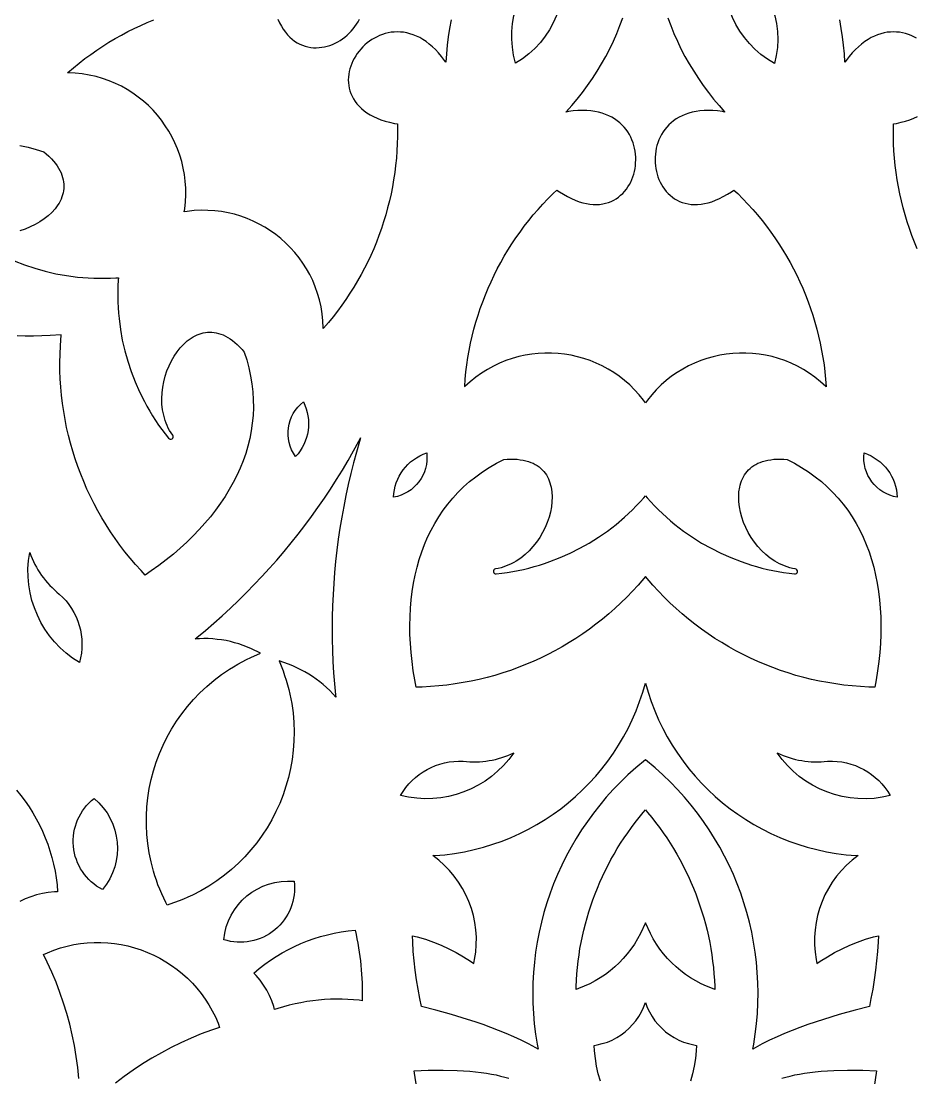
# Model space of a CAD drawing. Extents: x -1917 to -261, y -485 to 605.
# Drawn here: x -1384.8 to -1290.7, y -79.6 to 31.7 of the extents above; entities that cross this region are included whole.
import ezdxf

# ---------------------------------------------------------------- set-up
doc = ezdxf.new("R2010")
doc.units = 0
doc.layers.add('LAYER_1', color=18, linetype='CONTINUOUS')

msp = doc.modelspace()

# ---------------------------------------------------------------- linework, layer by layer
at = {"layer": 'LAYER_1'}
for points in [[(-1328.29, 38.86, -0.355981), (-1332.79, 27.26, -0.33339)], [(-1310.56, 38.6, -0.355981), (-1305.54, 27.22, -0.33339)], [(-1355.11, -8.4, -0.313022), (-1355.93, -14.17, -0.400535)], [(-1342.13, -13.78, -0.400535), (-1345.62, -18.44, -0.313022)], [(-1304.55, -14.45), (-1304.2, -14.48), (-1303.44, -14.87), (-1302.68, -15.31), (-1301.95, -15.78), (-1301.26, -16.28), (-1300.6, -16.8), (-1299.98, -17.35), (-1299.39, -17.93), (-1298.83, -18.54), (-1298.31, -19.17), (-1297.82, -19.82), (-1297.37, -20.49), (-1296.95, -21.19), (-1296.56, -21.91), (-1296.2, -22.65), (-1295.87, -23.41), (-1295.58, -24.19), (-1295.32, -24.99), (-1295.09, -25.81), (-1294.89, -26.64), (-1294.72, -27.49), (-1294.58, -28.36), (-1294.47, -29.24), (-1294.4, -30.13), (-1294.35, -31.04), (-1294.33, -31.96), (-1294.34, -32.89), (-1294.38, -33.83), (-1294.45, -34.78), (-1294.55, -35.74), (-1294.68, -36.7), (-1294.84, -37.68), (-1294.98, -38.43), (-1295.62, -38.42), (-1296.49, -38.37), (-1297.36, -38.3), (-1298.22, -38.21), (-1299.08, -38.1), (-1299.93, -37.96), (-1300.78, -37.8), (-1301.62, -37.62), (-1302.45, -37.41), (-1303.28, -37.19), (-1304.1, -36.94), (-1304.91, -36.67), (-1305.71, -36.38), (-1306.51, -36.06), (-1307.3, -35.73), (-1308.07, -35.37), (-1308.84, -35), (-1309.6, -34.6), (-1310.35, -34.19), (-1311.08, -33.75), (-1311.81, -33.3), (-1312.52, -32.82), (-1313.22, -32.33), (-1313.91, -31.81), (-1314.58, -31.28), (-1315.25, -30.73), (-1315.89, -30.16), (-1316.53, -29.57), (-1317.14, -28.97), (-1317.75, -28.34), (-1318.33, -27.7), (-1319.11, -26.8), (-1319.89, -27.7), (-1320.48, -28.34), (-1321.08, -28.97), (-1321.7, -29.57), (-1322.33, -30.16), (-1322.98, -30.73), (-1323.64, -31.28), (-1324.32, -31.81), (-1325.01, -32.33), (-1325.71, -32.82), (-1326.42, -33.3), (-1327.15, -33.75), (-1327.88, -34.19), (-1328.63, -34.6), (-1329.39, -35), (-1330.15, -35.37), (-1330.93, -35.73), (-1331.72, -36.06), (-1332.51, -36.38), (-1333.32, -36.67), (-1334.13, -36.94), (-1334.95, -37.19), (-1335.78, -37.41), (-1336.61, -37.62), (-1337.45, -37.8), (-1338.3, -37.96), (-1339.15, -38.1), (-1340.01, -38.21), (-1340.87, -38.3), (-1341.73, -38.37), (-1342.6, -38.42), (-1343.25, -38.43), (-1343.39, -37.68), (-1343.55, -36.7), (-1343.67, -35.74), (-1343.77, -34.78), (-1343.84, -33.83), (-1343.89, -32.89), (-1343.9, -31.96), (-1343.88, -31.04), (-1343.83, -30.13), (-1343.75, -29.24), (-1343.65, -28.36), (-1343.51, -27.49), (-1343.34, -26.64), (-1343.14, -25.81), (-1342.91, -24.99), (-1342.65, -24.19), (-1342.35, -23.41), (-1342.03, -22.65), (-1341.67, -21.91), (-1341.28, -21.19), (-1340.86, -20.49), (-1340.4, -19.82), (-1339.92, -19.17), (-1339.39, -18.54), (-1338.84, -17.93), (-1338.25, -17.35), (-1337.63, -16.8), (-1336.97, -16.28), (-1336.27, -15.78), (-1335.55, -15.31), (-1334.78, -14.87), (-1334.02, -14.48), (-1333.68, -14.45), (-1333.31, -14.43), (-1332.95, -14.44), (-1332.62, -14.45), (-1332.3, -14.49), (-1331.99, -14.54), (-1331.71, -14.6), (-1331.43, -14.68), (-1331.18, -14.77), (-1330.94, -14.87), (-1330.72, -14.99), (-1330.51, -15.11), (-1330.31, -15.25), (-1330.13, -15.4), (-1329.97, -15.56), (-1329.81, -15.73), (-1329.67, -15.91), (-1329.54, -16.1), (-1329.43, -16.29), (-1329.33, -16.5), (-1329.23, -16.71), (-1329.16, -16.93), (-1329.09, -17.16), (-1329.03, -17.39), (-1328.96, -17.88), (-1328.93, -18.39), (-1328.95, -18.92), (-1329.01, -19.45), (-1329.11, -20), (-1329.26, -20.55), (-1329.45, -21.09), (-1329.68, -21.63), (-1329.94, -22.16), (-1330.24, -22.67), (-1330.58, -23.16), (-1330.95, -23.63), (-1331.35, -24.07), (-1331.78, -24.47), (-1332.23, -24.84), (-1332.72, -25.17), (-1332.97, -25.32), (-1333.23, -25.45), (-1333.49, -25.57), (-1333.76, -25.68), (-1334.03, -25.78), (-1334.31, -25.86), (-1334.6, -25.93), (-1334.89, -25.98, 0.968464), (-1334.81, -26.52), (-1334.23, -26.45), (-1333.65, -26.37), (-1333.08, -26.27), (-1332.51, -26.16), (-1331.94, -26.04), (-1331.38, -25.9), (-1330.82, -25.75), (-1330.27, -25.59), (-1329.72, -25.41), (-1329.17, -25.22), (-1328.1, -24.8), (-1327.05, -24.34), (-1326.03, -23.82), (-1325.03, -23.26), (-1324.06, -22.65), (-1323.12, -22), (-1322.2, -21.3), (-1321.33, -20.55), (-1320.9, -20.16), (-1320.48, -19.76), (-1320.07, -19.36), (-1319.68, -18.94), (-1319.29, -18.51), (-1319.11, -18.31), (-1318.94, -18.51), (-1318.55, -18.94), (-1318.15, -19.36), (-1317.74, -19.76), (-1317.33, -20.16), (-1316.9, -20.55), (-1316.47, -20.93), (-1316.02, -21.3), (-1315.11, -22), (-1314.17, -22.65), (-1313.2, -23.26), (-1312.2, -23.82), (-1311.17, -24.34), (-1310.12, -24.8), (-1309.05, -25.22), (-1307.96, -25.59), (-1307.41, -25.75), (-1306.85, -25.9), (-1306.28, -26.04), (-1305.72, -26.16), (-1305.15, -26.27), (-1304.57, -26.37), (-1304, -26.45), (-1303.42, -26.52, 0.968464), (-1303.34, -25.98), (-1303.63, -25.93), (-1303.92, -25.86), (-1304.2, -25.78), (-1304.47, -25.68), (-1304.74, -25.57), (-1305, -25.45), (-1305.26, -25.32), (-1305.51, -25.17), (-1305.99, -24.84), (-1306.45, -24.47), (-1306.88, -24.07), (-1307.28, -23.63), (-1307.65, -23.16), (-1307.98, -22.67), (-1308.29, -22.16), (-1308.55, -21.63), (-1308.78, -21.09), (-1308.97, -20.55), (-1309.11, -20), (-1309.22, -19.45), (-1309.28, -18.92), (-1309.3, -18.39), (-1309.27, -17.88), (-1309.19, -17.39), (-1309.14, -17.16), (-1309.07, -16.93), (-1308.99, -16.71), (-1308.9, -16.5), (-1308.8, -16.29), (-1308.68, -16.1), (-1308.55, -15.91), (-1308.41, -15.73), (-1308.26, -15.56), (-1308.09, -15.4), (-1307.91, -15.25), (-1307.72, -15.11), (-1307.51, -14.99), (-1307.29, -14.87), (-1307.05, -14.77), (-1306.79, -14.68), (-1306.52, -14.6), (-1306.23, -14.54), (-1305.93, -14.49), (-1305.61, -14.45), (-1305.27, -14.44), (-1304.92, -14.43)], [(-1296.1, -13.78, -0.313022), (-1292.61, -18.44, -0.400535)], [(-1383.91, -24.25, 0.141792), (-1380.79, -28.64, -0.287102), (-1378.67, -35.85, -0.312588)], [(-1318.84, -38.96), (-1318.51, -39.95), (-1318.14, -40.91), (-1317.73, -41.86), (-1317.29, -42.78), (-1316.81, -43.68), (-1316.29, -44.55), (-1315.74, -45.4), (-1315.15, -46.23), (-1314.54, -47.03), (-1313.89, -47.8), (-1313.21, -48.54), (-1312.5, -49.26), (-1311.76, -49.95), (-1311, -50.6), (-1310.21, -51.23), (-1309.39, -51.82), (-1308.56, -52.38), (-1307.69, -52.9), (-1306.81, -53.39), (-1305.9, -53.84), (-1304.97, -54.26), (-1304.03, -54.64), (-1303.06, -54.98), (-1302.08, -55.28), (-1301.08, -55.54), (-1300.07, -55.76), (-1299.04, -55.94), (-1298, -56.07), (-1296.95, -56.16), (-1296.73, -56.17, 0.292397), (-1301.13, -67.12), (-1301.06, -67.51), (-1300.72, -67.29), (-1299.97, -66.81), (-1299.2, -66.37), (-1298.42, -65.97), (-1297.61, -65.6), (-1296.79, -65.27), (-1295.96, -64.98), (-1295.11, -64.73), (-1294.6, -64.6), (-1294.62, -65.24), (-1294.69, -66.25), (-1294.78, -67.25), (-1294.89, -68.24), (-1295.03, -69.24), (-1295.19, -70.23), (-1295.38, -71.21), (-1295.55, -72.04), (-1297.05, -72.43), (-1298.71, -72.9), (-1300.37, -73.41), (-1302.03, -73.96), (-1302.85, -74.26), (-1303.66, -74.57), (-1304.47, -74.9), (-1305.26, -75.24), (-1306.05, -75.61), (-1306.82, -75.99), (-1307.58, -76.4), (-1307.81, -76.53), (-1307.72, -76.03), (-1307.55, -74.95), (-1307.42, -73.87), (-1307.33, -72.78), (-1307.28, -71.7), (-1307.26, -70.62), (-1307.28, -69.55), (-1307.34, -68.47), (-1307.43, -67.4), (-1307.56, -66.34), (-1307.73, -65.28), (-1307.93, -64.24), (-1308.16, -63.19), (-1308.44, -62.16), (-1308.74, -61.14), (-1309.08, -60.13), (-1309.46, -59.13), (-1309.86, -58.15), (-1310.31, -57.18), (-1310.78, -56.22), (-1311.29, -55.28), (-1311.83, -54.35), (-1312.4, -53.45), (-1313, -52.56), (-1313.64, -51.69), (-1314.3, -50.84), (-1315, -50.01), (-1315.73, -49.2), (-1316.49, -48.42), (-1317.28, -47.66), (-1318.1, -46.92), (-1319.11, -46.07), (-1320.13, -46.92), (-1320.95, -47.66), (-1321.74, -48.42), (-1322.5, -49.2), (-1323.23, -50.01), (-1323.92, -50.84), (-1324.59, -51.69), (-1325.22, -52.56), (-1325.83, -53.45), (-1326.4, -54.35), (-1326.94, -55.28), (-1327.45, -56.22), (-1327.92, -57.18), (-1328.36, -58.15), (-1328.77, -59.13), (-1329.14, -60.13), (-1329.49, -61.14), (-1329.79, -62.16), (-1330.06, -63.19), (-1330.3, -64.24), (-1330.5, -65.28), (-1330.67, -66.34), (-1330.8, -67.4), (-1330.89, -68.47), (-1330.95, -69.55), (-1330.97, -70.62), (-1330.95, -71.7), (-1330.9, -72.78), (-1330.81, -73.87), (-1330.68, -74.95), (-1330.51, -76.03), (-1330.41, -76.53), (-1330.65, -76.4), (-1331.41, -75.99), (-1332.18, -75.61), (-1332.97, -75.24), (-1333.76, -74.9), (-1334.57, -74.57), (-1335.38, -74.26), (-1336.2, -73.96), (-1337.02, -73.68), (-1337.85, -73.41), (-1339.52, -72.9), (-1341.18, -72.43), (-1342.67, -72.04), (-1342.85, -71.21), (-1343.03, -70.23), (-1343.2, -69.24), (-1343.33, -68.24), (-1343.45, -67.25), (-1343.54, -66.25), (-1343.6, -65.24), (-1343.63, -64.6), (-1343.12, -64.73), (-1342.27, -64.98), (-1341.43, -65.27), (-1340.61, -65.6), (-1339.81, -65.97), (-1339.03, -66.37), (-1338.26, -66.81), (-1337.51, -67.29), (-1337.17, -67.51), (-1337.09, -67.12, 0.292397), (-1341.5, -56.17), (-1341.28, -56.16), (-1340.23, -56.07), (-1339.19, -55.94), (-1338.16, -55.76), (-1337.15, -55.54), (-1336.15, -55.28), (-1335.17, -54.98), (-1334.2, -54.64), (-1333.25, -54.26), (-1332.33, -53.84), (-1331.42, -53.39), (-1330.54, -52.9), (-1329.67, -52.38), (-1328.83, -51.82), (-1328.02, -51.23), (-1327.23, -50.6), (-1326.46, -49.95), (-1325.73, -49.26), (-1325.02, -48.54), (-1324.34, -47.8), (-1323.69, -47.03), (-1323.08, -46.23), (-1322.49, -45.4), (-1321.94, -44.55), (-1321.42, -43.68), (-1320.94, -42.78), (-1320.5, -41.86), (-1320.09, -40.91), (-1319.72, -39.95), (-1319.39, -38.96), (-1319.11, -38.02)], [(-1332.97, -45.35, -0.312542), (-1344.88, -49.85, -0.28687), (-1338.28, -46.24, 0.141794)], [(-1305.26, -45.35, 0.141792), (-1299.95, -46.24, -0.287102), (-1293.35, -49.85, -0.312588)], [(-1377.13, -50.15, -0.412174), (-1376.24, -59.74, -0.547146)], [(-1363.49, -65.02, -0.412174), (-1356.08, -58.87, -0.547146)], [(-1349.67, -64.03, -0.066618), (-1348.93, -71.44), (-1349.22, -71.4), (-1349.82, -71.35), (-1350.43, -71.31), (-1351.03, -71.28), (-1351.65, -71.28), (-1352.26, -71.29), (-1352.88, -71.33), (-1353.5, -71.38), (-1354.12, -71.45), (-1354.74, -71.54), (-1355.36, -71.65), (-1355.98, -71.77), (-1356.59, -71.92), (-1357.2, -72.09), (-1357.81, -72.27), (-1358.14, -72.38), (-1358.22, -72.06), (-1358.43, -71.46), (-1358.68, -70.89), (-1358.97, -70.33), (-1359.3, -69.79), (-1359.67, -69.28), (-1360.08, -68.79), (-1360.32, -68.54, -0.161927)]]:
    msp.add_lwpolyline(points, format="xyb", close=True, dxfattribs=at)
for points in [[(-1339.57, 31.8), (-1339.73, 30.92), (-1339.86, 30.03), (-1339.97, 29.14), (-1340.05, 28.25), (-1340.11, 27.37), (-1340.11, 27.35), (-1340.25, 27.55), (-1340.56, 27.96), (-1340.88, 28.33), (-1341.2, 28.68), (-1341.53, 28.99), (-1341.86, 29.27), (-1342.2, 29.52), (-1342.53, 29.74), (-1342.87, 29.94), (-1343.21, 30.1), (-1343.55, 30.24), (-1343.89, 30.35), (-1344.22, 30.44), (-1344.56, 30.5), (-1344.89, 30.53), (-1345.22, 30.54), (-1345.55, 30.53), (-1345.86, 30.5), (-1346.18, 30.45), (-1346.49, 30.37), (-1346.78, 30.28), (-1347.08, 30.17), (-1347.36, 30.04), (-1347.63, 29.9), (-1347.9, 29.74), (-1348.15, 29.57), (-1348.4, 29.38), (-1348.63, 29.18), (-1348.85, 28.97), (-1349.06, 28.74), (-1349.25, 28.51), (-1349.44, 28.27), (-1349.6, 28.02), (-1349.76, 27.76), (-1349.9, 27.49), (-1350.02, 27.22), (-1350.12, 26.94), (-1350.21, 26.66), (-1350.28, 26.37), (-1350.33, 26.08), (-1350.36, 25.79), (-1350.38, 25.5), (-1350.37, 25.2), (-1350.34, 24.91), (-1350.28, 24.62), (-1350.21, 24.33), (-1350.11, 24.05), (-1349.99, 23.77), (-1349.84, 23.49), (-1349.67, 23.23), (-1349.47, 22.97), (-1349.25, 22.72), (-1349, 22.48), (-1348.72, 22.25), (-1348.42, 22.03), (-1348.09, 21.83), (-1347.74, 21.64), (-1347.35, 21.46), (-1346.94, 21.3), (-1346.5, 21.16), (-1346.03, 21.03), (-1345.53, 20.91), (-1345.22, 20.86), (-1345.21, 20.31), (-1345.21, 19.54), (-1345.23, 18.77), (-1345.27, 18.01), (-1345.32, 17.25), (-1345.4, 16.49), (-1345.49, 15.73), (-1345.61, 14.98), (-1345.74, 14.23), (-1345.88, 13.49), (-1346.05, 12.75), (-1346.24, 12.01), (-1346.44, 11.28), (-1346.66, 10.55), (-1346.89, 9.84), (-1347.15, 9.12), (-1347.42, 8.42), (-1347.71, 7.72), (-1348.02, 7.02), (-1348.34, 6.34), (-1348.68, 5.66), (-1349.04, 4.99), (-1349.41, 4.33), (-1349.8, 3.67), (-1350.21, 3.03), (-1350.63, 2.39), (-1351.07, 1.77), (-1351.52, 1.15), (-1351.99, 0.55), (-1352.48, -0.05), (-1352.98, -0.63), (-1353.02, -0.67), (-1353.02, -0.62), (-1353.05, 0.14), (-1353.13, 0.88), (-1353.25, 1.61), (-1353.41, 2.33), (-1353.61, 3.02), (-1353.85, 3.7), (-1354.12, 4.36), (-1354.43, 4.99), (-1354.78, 5.61), (-1355.15, 6.2), (-1355.56, 6.77), (-1356, 7.31), (-1356.46, 7.83), (-1356.96, 8.32), (-1357.47, 8.78), (-1358.02, 9.21), (-1358.58, 9.61), (-1359.16, 9.98), (-1359.77, 10.32), (-1360.39, 10.63), (-1361.03, 10.9), (-1361.69, 11.14), (-1362.36, 11.34), (-1363.04, 11.5), (-1363.73, 11.63), (-1364.44, 11.71), (-1365.15, 11.76), (-1365.87, 11.77), (-1366.59, 11.73), (-1367.32, 11.65), (-1367.66, 11.59), (-1367.6, 11.93), (-1367.52, 12.66), (-1367.48, 13.39), (-1367.49, 14.1), (-1367.54, 14.82), (-1367.62, 15.52), (-1367.75, 16.21), (-1367.91, 16.89), (-1368.11, 17.56), (-1368.35, 18.22), (-1368.62, 18.86), (-1368.93, 19.48), (-1369.27, 20.09), (-1369.64, 20.67), (-1370.04, 21.24), (-1370.47, 21.78), (-1370.93, 22.29), (-1371.42, 22.79), (-1371.94, 23.25), (-1372.48, 23.69), (-1373.05, 24.1), (-1373.64, 24.47), (-1374.26, 24.82), (-1374.89, 25.13), (-1375.55, 25.4), (-1376.23, 25.64), (-1376.92, 25.84), (-1377.64, 26), (-1378.37, 26.12), (-1379.11, 26.2), (-1379.88, 26.23), (-1379.92, 26.23), (-1379.88, 26.27), (-1379.3, 26.77), (-1378.7, 27.26), (-1378.1, 27.73), (-1377.48, 28.18), (-1376.86, 28.62), (-1376.22, 29.04), (-1375.58, 29.45), (-1374.92, 29.84), (-1374.26, 30.21), (-1373.59, 30.57), (-1372.91, 30.91), (-1372.23, 31.23), (-1371.54, 31.54), (-1370.83, 31.83)], [(-1357.79, 31.9), (-1357.61, 31.51), (-1357.42, 31.16), (-1357.22, 30.83), (-1357, 30.53), (-1356.77, 30.25), (-1356.53, 30), (-1356.28, 29.78), (-1356.03, 29.58), (-1355.76, 29.41), (-1355.49, 29.26), (-1355.21, 29.14), (-1354.92, 29.04), (-1354.63, 28.97), (-1354.34, 28.91), (-1354.05, 28.88), (-1353.75, 28.88), (-1353.46, 28.89), (-1353.17, 28.92), (-1352.88, 28.97), (-1352.59, 29.04), (-1352.31, 29.13), (-1352.03, 29.23), (-1351.76, 29.36), (-1351.49, 29.49), (-1351.24, 29.65), (-1350.98, 29.81), (-1350.74, 30), (-1350.51, 30.19), (-1350.28, 30.4), (-1350.07, 30.62), (-1349.87, 30.85), (-1349.68, 31.1), (-1349.51, 31.35), (-1349.35, 31.62), (-1349.21, 31.89)], [(-1316.74, 32.04), (-1316.44, 31.21), (-1316.11, 30.38), (-1315.75, 29.57), (-1315.37, 28.76), (-1314.95, 27.96), (-1314.5, 27.17), (-1314.03, 26.4), (-1313.54, 25.64), (-1313.03, 24.9), (-1312.49, 24.17), (-1311.94, 23.47), (-1311.37, 22.78), (-1310.79, 22.12), (-1310.78, 22.11), (-1311.01, 22.15), (-1311.53, 22.22), (-1312.02, 22.26), (-1312.49, 22.27), (-1312.94, 22.26), (-1313.37, 22.23), (-1313.79, 22.17), (-1314.18, 22.09), (-1314.56, 21.98), (-1314.92, 21.86), (-1315.25, 21.72), (-1315.57, 21.56), (-1315.87, 21.38), (-1316.15, 21.19), (-1316.41, 20.98), (-1316.65, 20.75), (-1316.87, 20.51), (-1317.07, 20.27), (-1317.26, 20.01), (-1317.42, 19.74), (-1317.57, 19.46), (-1317.7, 19.18), (-1317.81, 18.88), (-1317.9, 18.59), (-1317.97, 18.29), (-1318.03, 17.99), (-1318.07, 17.68), (-1318.09, 17.37), (-1318.1, 17.07), (-1318.09, 16.76), (-1318.06, 16.46), (-1318.02, 16.16), (-1317.96, 15.86), (-1317.89, 15.57), (-1317.79, 15.29), (-1317.69, 15.01), (-1317.57, 14.74), (-1317.43, 14.47), (-1317.27, 14.22), (-1317.11, 13.98), (-1316.92, 13.75), (-1316.72, 13.54), (-1316.51, 13.34), (-1316.28, 13.15), (-1316.04, 12.98), (-1315.78, 12.83), (-1315.51, 12.7), (-1315.23, 12.59), (-1314.93, 12.5), (-1314.62, 12.43), (-1314.3, 12.39), (-1313.96, 12.37), (-1313.62, 12.38), (-1313.26, 12.41), (-1312.9, 12.47), (-1312.52, 12.56), (-1312.13, 12.67), (-1311.74, 12.82), (-1311.33, 13), (-1310.92, 13.21), (-1310.49, 13.45), (-1310.06, 13.72), (-1309.8, 13.9), (-1309.4, 13.52), (-1308.86, 12.98), (-1308.33, 12.42), (-1307.82, 11.85), (-1307.32, 11.27), (-1306.84, 10.68), (-1306.37, 10.08), (-1305.91, 9.47), (-1305.48, 8.85), (-1305.06, 8.22), (-1304.65, 7.58), (-1304.26, 6.93), (-1303.89, 6.27), (-1303.53, 5.6), (-1303.19, 4.92), (-1302.86, 4.24), (-1302.56, 3.55), (-1302.27, 2.85), (-1301.99, 2.14), (-1301.74, 1.43), (-1301.5, 0.71), (-1301.28, -0.02), (-1301.07, -0.75), (-1300.89, -1.49), (-1300.72, -2.23), (-1300.57, -2.98), (-1300.44, -3.73), (-1300.32, -4.49), (-1300.23, -5.25), (-1300.15, -6.01), (-1300.09, -6.78), (-1300.09, -6.83), (-1300.12, -6.8), (-1300.68, -6.29), (-1301.27, -5.81), (-1301.87, -5.38), (-1302.48, -4.99), (-1303.12, -4.64), (-1303.77, -4.33), (-1304.43, -4.06), (-1305.1, -3.83), (-1305.77, -3.64), (-1306.46, -3.49), (-1307.15, -3.37), (-1307.84, -3.3), (-1308.54, -3.26), (-1309.23, -3.26), (-1309.92, -3.3), (-1310.61, -3.38), (-1311.29, -3.5), (-1311.97, -3.65), (-1312.64, -3.84), (-1313.29, -4.06), (-1313.94, -4.32), (-1314.57, -4.61), (-1315.19, -4.95), (-1315.78, -5.31), (-1316.36, -5.71), (-1316.92, -6.15), (-1317.46, -6.62), (-1317.97, -7.12), (-1318.45, -7.66), (-1318.91, -8.23), (-1319.11, -8.52), (-1319.32, -8.23), (-1319.77, -7.66), (-1320.26, -7.12), (-1320.77, -6.62), (-1321.31, -6.15), (-1321.86, -5.71), (-1322.44, -5.31), (-1323.04, -4.95), (-1323.66, -4.61), (-1324.29, -4.32), (-1324.93, -4.06), (-1325.59, -3.84), (-1326.26, -3.65), (-1326.93, -3.5), (-1327.62, -3.38), (-1328.31, -3.3), (-1329, -3.26), (-1329.69, -3.26), (-1330.39, -3.3), (-1331.08, -3.37), (-1331.77, -3.49), (-1332.45, -3.64), (-1333.13, -3.83), (-1333.8, -4.06), (-1334.46, -4.33), (-1335.11, -4.64), (-1335.74, -4.99), (-1336.36, -5.38), (-1336.96, -5.81), (-1337.54, -6.29), (-1338.11, -6.8), (-1338.14, -6.83), (-1338.13, -6.78), (-1338.08, -6.01), (-1338, -5.25), (-1337.91, -4.49), (-1337.79, -3.73), (-1337.66, -2.98), (-1337.51, -2.23), (-1337.34, -1.49), (-1337.16, -0.75), (-1336.95, -0.02), (-1336.73, 0.71), (-1336.49, 1.43), (-1336.23, 2.14), (-1335.96, 2.85), (-1335.67, 3.55), (-1335.36, 4.24), (-1335.04, 4.92), (-1334.7, 5.6), (-1334.34, 6.27), (-1333.97, 6.93), (-1333.58, 7.58), (-1333.17, 8.22), (-1332.75, 8.85), (-1332.31, 9.47), (-1331.86, 10.08), (-1331.39, 10.68), (-1330.91, 11.27), (-1330.41, 11.85), (-1329.9, 12.42), (-1329.37, 12.98), (-1328.82, 13.52), (-1328.42, 13.9), (-1328.17, 13.72), (-1327.74, 13.45), (-1327.31, 13.21), (-1326.9, 13), (-1326.49, 12.82), (-1326.09, 12.67), (-1325.71, 12.56), (-1325.33, 12.47), (-1324.97, 12.41), (-1324.61, 12.38), (-1324.26, 12.37), (-1323.93, 12.39), (-1323.61, 12.43), (-1323.3, 12.5), (-1323, 12.59), (-1322.72, 12.7), (-1322.45, 12.83), (-1322.19, 12.98), (-1321.95, 13.15), (-1321.72, 13.34), (-1321.5, 13.54), (-1321.3, 13.75), (-1321.12, 13.98), (-1320.95, 14.22), (-1320.8, 14.47), (-1320.66, 14.74), (-1320.54, 15.01), (-1320.43, 15.29), (-1320.34, 15.57), (-1320.27, 15.86), (-1320.21, 16.16), (-1320.16, 16.46), (-1320.14, 16.76), (-1320.13, 17.07), (-1320.13, 17.37), (-1320.16, 17.68), (-1320.2, 17.99), (-1320.25, 18.29), (-1320.33, 18.59), (-1320.42, 18.88), (-1320.53, 19.18), (-1320.66, 19.46), (-1320.8, 19.74), (-1320.97, 20.01), (-1321.15, 20.27), (-1321.36, 20.51), (-1321.58, 20.75), (-1321.82, 20.98), (-1322.08, 21.19), (-1322.36, 21.38), (-1322.66, 21.56), (-1322.98, 21.72), (-1323.31, 21.86), (-1323.67, 21.98), (-1324.04, 22.09), (-1324.44, 22.17), (-1324.85, 22.23), (-1325.29, 22.26), (-1325.74, 22.27), (-1326.21, 22.26), (-1326.7, 22.22), (-1327.21, 22.15), (-1327.45, 22.11), (-1327.44, 22.12), (-1326.85, 22.78), (-1326.28, 23.47), (-1325.73, 24.17), (-1325.2, 24.9), (-1324.68, 25.64), (-1324.19, 26.4), (-1323.72, 27.17), (-1323.28, 27.96), (-1322.86, 28.76), (-1322.47, 29.57), (-1322.11, 30.38), (-1321.79, 31.21), (-1321.49, 32.04)], [(-1290.59, 29.9), (-1290.87, 30.04), (-1291.15, 30.17), (-1291.44, 30.28), (-1291.74, 30.37), (-1292.05, 30.45), (-1292.36, 30.5), (-1292.68, 30.53), (-1293.01, 30.54), (-1293.33, 30.53), (-1293.67, 30.5), (-1294, 30.44), (-1294.34, 30.35), (-1294.68, 30.24), (-1295.02, 30.1), (-1295.36, 29.94), (-1295.69, 29.74), (-1296.03, 29.52), (-1296.36, 29.27), (-1296.7, 28.99), (-1297.02, 28.68), (-1297.35, 28.33), (-1297.67, 27.96), (-1297.98, 27.55), (-1298.12, 27.35), (-1298.12, 27.37), (-1298.17, 28.25), (-1298.26, 29.14), (-1298.36, 30.03), (-1298.5, 30.92), (-1298.66, 31.8)], [(-1290.52, 7.72), (-1290.81, 8.42), (-1291.08, 9.12), (-1291.33, 9.84), (-1291.57, 10.55), (-1291.79, 11.28), (-1291.99, 12.01), (-1292.18, 12.75), (-1292.34, 13.49), (-1292.49, 14.23), (-1292.62, 14.98), (-1292.73, 15.73), (-1292.83, 16.49), (-1292.9, 17.25), (-1292.96, 18.01), (-1293, 18.77), (-1293.02, 19.54), (-1293.02, 20.31), (-1293, 20.86), (-1292.7, 20.91), (-1292.2, 21.03), (-1291.73, 21.16), (-1291.28, 21.3), (-1290.87, 21.46), (-1290.49, 21.64)], [(-1384.93, 18.59), (-1384.08, 18.41), (-1383.23, 18.18), (-1382.42, 17.92), (-1382.16, 17.7), (-1381.88, 17.45), (-1381.63, 17.19), (-1381.41, 16.94), (-1381.2, 16.69), (-1381.02, 16.44), (-1380.86, 16.19), (-1380.73, 15.95), (-1380.61, 15.7), (-1380.52, 15.46), (-1380.44, 15.22), (-1380.38, 14.98), (-1380.34, 14.75), (-1380.32, 14.52), (-1380.31, 14.28), (-1380.33, 14.06), (-1380.35, 13.83), (-1380.39, 13.61), (-1380.45, 13.39), (-1380.52, 13.17), (-1380.61, 12.95), (-1380.71, 12.74), (-1380.82, 12.53), (-1380.95, 12.33), (-1381.24, 11.93), (-1381.58, 11.55), (-1381.97, 11.19), (-1382.39, 10.86), (-1382.85, 10.54), (-1383.34, 10.26), (-1383.86, 10.01), (-1384.4, 9.79), (-1384.96, 9.6)], [(-1378.74, -79.62), (-1378.86, -78.46), (-1379.01, -77.32), (-1379.21, -76.17), (-1379.44, -75.04), (-1379.7, -73.91), (-1380.01, -72.79), (-1380.34, -71.69), (-1380.72, -70.59), (-1381.13, -69.5), (-1381.58, -68.43), (-1382.06, -67.37), (-1382.46, -66.58), (-1382.04, -66.39), (-1381.36, -66.12), (-1380.67, -65.89), (-1379.97, -65.7), (-1379.27, -65.54), (-1378.56, -65.43), (-1377.85, -65.35), (-1377.13, -65.31), (-1376.42, -65.31), (-1375.7, -65.34), (-1374.99, -65.42), (-1374.28, -65.53), (-1373.58, -65.68), (-1372.88, -65.87), (-1372.19, -66.1), (-1371.51, -66.36), (-1370.84, -66.65), (-1370.2, -66.98), (-1369.57, -67.34), (-1368.97, -67.73), (-1368.38, -68.15), (-1367.83, -68.6), (-1367.3, -69.08), (-1366.79, -69.59), (-1366.31, -70.13), (-1365.86, -70.69), (-1365.44, -71.27), (-1365.06, -71.88), (-1364.7, -72.5), (-1364.37, -73.15), (-1364.08, -73.82), (-1363.92, -74.25), (-1364.76, -74.54), (-1365.85, -74.94), (-1366.93, -75.39), (-1367.99, -75.86), (-1369.03, -76.37), (-1370.05, -76.92), (-1371.06, -77.49), (-1372.04, -78.1), (-1373.01, -78.74), (-1373.95, -79.41), (-1374.87, -80.11)], [(-1323.85, -79.9), (-1324.07, -79.13), (-1324.25, -78.33), (-1324.38, -77.53), (-1324.47, -76.72), (-1324.5, -76.14), (-1324.19, -76.09), (-1323.65, -75.96), (-1323.12, -75.79), (-1322.62, -75.58), (-1322.13, -75.32), (-1321.67, -75.03), (-1321.24, -74.71), (-1320.84, -74.35), (-1320.46, -73.96), (-1320.12, -73.55), (-1319.81, -73.1), (-1319.54, -72.63), (-1319.3, -72.14), (-1319.11, -71.64), (-1318.92, -72.14), (-1318.69, -72.63), (-1318.42, -73.1), (-1318.11, -73.55), (-1317.76, -73.96), (-1317.39, -74.35), (-1316.99, -74.71), (-1316.55, -75.03), (-1316.09, -75.32), (-1315.61, -75.58), (-1315.11, -75.79), (-1314.58, -75.96), (-1314.03, -76.09), (-1313.73, -76.14), (-1313.76, -76.72), (-1313.85, -77.53), (-1313.98, -78.33), (-1314.16, -79.13), (-1314.37, -79.9)]]:
    msp.add_lwpolyline(points, dxfattribs=at)
for points in [[(-1385.53, 6.43), (-1384.46, 6.02), (-1383.37, 5.66), (-1382.27, 5.35), (-1381.15, 5.09), (-1380.02, 4.89), (-1378.88, 4.74), (-1377.74, 4.65), (-1377.16, 4.62), (-1376.58, 4.61), (-1376, 4.61), (-1375.42, 4.62), (-1374.84, 4.65), (-1374.58, 4.67), (-1374.6, 4.41), (-1374.63, 3.83), (-1374.64, 3.25), (-1374.64, 2.67), (-1374.63, 2.09), (-1374.6, 1.52), (-1374.56, 0.94), (-1374.51, 0.37), (-1374.36, -0.77), (-1374.16, -1.9), (-1373.9, -3.02), (-1373.59, -4.12), (-1373.23, -5.21), (-1372.82, -6.28), (-1372.36, -7.33), (-1371.84, -8.36), (-1371.57, -8.87), (-1371.28, -9.37), (-1370.98, -9.87), (-1370.66, -10.36), (-1370.34, -10.84), (-1370, -11.31), (-1369.65, -11.78), (-1369.29, -12.24, 0.968464), (-1368.85, -11.92), (-1369.03, -11.67), (-1369.18, -11.42), (-1369.32, -11.16), (-1369.44, -10.9), (-1369.55, -10.63), (-1369.65, -10.36), (-1369.74, -10.08), (-1369.81, -9.81), (-1369.92, -9.23), (-1369.99, -8.65), (-1370, -8.06), (-1369.98, -7.46), (-1369.91, -6.87), (-1369.8, -6.29), (-1369.65, -5.71), (-1369.46, -5.15), (-1369.24, -4.61), (-1368.99, -4.09), (-1368.71, -3.6), (-1368.4, -3.14), (-1368.06, -2.72), (-1367.7, -2.33), (-1367.32, -1.99), (-1366.92, -1.7), (-1366.72, -1.57), (-1366.51, -1.46), (-1366.3, -1.36), (-1366.08, -1.27), (-1365.86, -1.2), (-1365.64, -1.14), (-1365.42, -1.1), (-1365.19, -1.07), (-1364.97, -1.06), (-1364.74, -1.07), (-1364.5, -1.09), (-1364.27, -1.13), (-1364.03, -1.19), (-1363.79, -1.27), (-1363.55, -1.36), (-1363.3, -1.48), (-1363.06, -1.61), (-1362.81, -1.77), (-1362.56, -1.95), (-1362.31, -2.15), (-1362.06, -2.38), (-1361.81, -2.63), (-1361.55, -2.9), (-1361.33, -3.17), (-1361.07, -3.98), (-1360.84, -4.83), (-1360.66, -5.68), (-1360.52, -6.52), (-1360.43, -7.36), (-1360.38, -8.19), (-1360.37, -9.01), (-1360.4, -9.83), (-1360.48, -10.65), (-1360.6, -11.45), (-1360.75, -12.25), (-1360.95, -13.05), (-1361.18, -13.83), (-1361.45, -14.61), (-1361.76, -15.38), (-1362.1, -16.14), (-1362.48, -16.89), (-1362.9, -17.63), (-1363.35, -18.36), (-1363.83, -19.08), (-1364.34, -19.79), (-1364.89, -20.49), (-1365.47, -21.17), (-1366.07, -21.85), (-1366.71, -22.51), (-1367.38, -23.16), (-1368.07, -23.79), (-1368.79, -24.42), (-1369.54, -25.02), (-1370.31, -25.62), (-1371.11, -26.19), (-1371.75, -26.63), (-1372.19, -26.16), (-1372.78, -25.51), (-1373.34, -24.85), (-1373.88, -24.18), (-1374.41, -23.49), (-1374.91, -22.79), (-1375.4, -22.08), (-1375.86, -21.36), (-1376.31, -20.62), (-1376.73, -19.88), (-1377.14, -19.12), (-1377.52, -18.36), (-1377.88, -17.58), (-1378.22, -16.8), (-1378.54, -16.01), (-1378.84, -15.21), (-1379.12, -14.4), (-1379.38, -13.58), (-1379.61, -12.76), (-1379.82, -11.93), (-1380.02, -11.1), (-1380.18, -10.26), (-1380.33, -9.41), (-1380.45, -8.56), (-1380.55, -7.71), (-1380.63, -6.85), (-1380.69, -5.99), (-1380.72, -5.13), (-1380.73, -4.26), (-1380.71, -3.39), (-1380.67, -2.52), (-1380.59, -1.34), (-1381.77, -1.42), (-1382.64, -1.46), (-1383.51, -1.48), (-1384.38, -1.47), (-1385.24, -1.44)], [(-1385.31, -49.27, -0.161874), (-1380.97, -59.99), (-1381.31, -59.99), (-1381.95, -60.05), (-1382.57, -60.15), (-1383.18, -60.3), (-1383.78, -60.49), (-1384.37, -60.72), (-1384.94, -61)], [(-1336.19, -109.12, -0.042468), (-1343.44, -78.82), (-1341.99, -78.77), (-1340.39, -78.75), (-1338.93, -78.79), (-1337.6, -78.87), (-1336.99, -78.93), (-1336.4, -79), (-1335.85, -79.07), (-1335.32, -79.16), (-1334.82, -79.26), (-1334.35, -79.37), (-1333.9, -79.48), (-1333.48, -79.61)], [(-1304.75, -79.61), (-1304.32, -79.48), (-1303.88, -79.37), (-1303.4, -79.26), (-1302.9, -79.16), (-1302.38, -79.07), (-1301.82, -79), (-1301.24, -78.93), (-1300.63, -78.87), (-1299.3, -78.79), (-1297.84, -78.75), (-1296.24, -78.77), (-1294.79, -78.82, -0.042505), (-1302.03, -109.12, 0.575019)]]:
    msp.add_lwpolyline(points, format="xyb", dxfattribs=at)
for points in [[(-1349.19, -12.57), (-1349.52, -13.7), (-1349.83, -14.83), (-1350.12, -15.96), (-1350.38, -17.1), (-1350.63, -18.25), (-1350.86, -19.4), (-1351.07, -20.55), (-1351.26, -21.7), (-1351.44, -22.86), (-1351.59, -24.02), (-1351.72, -25.19), (-1351.83, -26.35), (-1351.92, -27.52), (-1351.99, -28.69), (-1352.04, -29.86), (-1352.08, -31.04), (-1352.09, -32.21), (-1352.08, -33.38), (-1352.05, -34.56), (-1352, -35.73), (-1351.93, -36.91), (-1351.85, -38.08), (-1351.74, -39.26), (-1351.71, -39.48), (-1352.01, -39.14), (-1352.34, -38.8), (-1352.67, -38.48), (-1353.02, -38.16), (-1353.39, -37.87), (-1353.76, -37.58), (-1354.14, -37.31), (-1354.54, -37.06), (-1354.94, -36.82), (-1355.36, -36.6), (-1355.78, -36.39), (-1356.21, -36.2), (-1356.66, -36.03), (-1357.65, -35.68), (-1357.25, -36.72), (-1357.08, -37.21), (-1356.92, -37.7), (-1356.78, -38.19), (-1356.65, -38.68), (-1356.53, -39.18), (-1356.43, -39.67), (-1356.34, -40.16), (-1356.2, -41.15), (-1356.12, -42.14), (-1356.08, -43.13), (-1356.1, -44.11), (-1356.17, -45.08), (-1356.29, -46.04), (-1356.46, -46.99), (-1356.68, -47.94), (-1356.94, -48.86), (-1357.25, -49.77), (-1357.6, -50.67), (-1358, -51.54), (-1358.44, -52.4), (-1358.92, -53.23), (-1359.45, -54.03), (-1360.02, -54.81), (-1360.62, -55.56), (-1361.27, -56.28), (-1361.95, -56.97), (-1362.67, -57.63), (-1363.42, -58.24), (-1364.22, -58.83), (-1365.04, -59.37), (-1365.9, -59.87), (-1366.79, -60.33), (-1367.25, -60.55), (-1367.72, -60.75), (-1368.19, -60.94), (-1368.67, -61.12), (-1369.16, -61.28), (-1369.44, -61.37), (-1369.58, -61.11), (-1369.81, -60.64), (-1370.02, -60.18), (-1370.22, -59.71), (-1370.41, -59.24), (-1370.58, -58.76), (-1370.74, -58.28), (-1370.89, -57.81), (-1371.14, -56.84), (-1371.34, -55.88), (-1371.49, -54.9), (-1371.59, -53.93), (-1371.63, -52.96), (-1371.63, -51.99), (-1371.57, -51.02), (-1371.47, -50.07), (-1371.32, -49.11), (-1371.12, -48.17), (-1370.88, -47.24), (-1370.59, -46.33), (-1370.25, -45.43), (-1369.87, -44.55), (-1369.44, -43.68), (-1368.97, -42.84), (-1368.46, -42.02), (-1367.9, -41.23), (-1367.31, -40.47), (-1366.67, -39.73), (-1365.99, -39.02), (-1365.27, -38.35), (-1364.51, -37.71), (-1363.71, -37.11), (-1363.3, -36.82), (-1362.88, -36.55), (-1362.45, -36.28), (-1362.01, -36.02), (-1361.56, -35.78), (-1361.1, -35.54), (-1360.63, -35.32), (-1359.62, -34.87), (-1360.57, -34.41), (-1361, -34.22), (-1361.44, -34.05), (-1361.89, -33.89), (-1362.34, -33.76), (-1362.79, -33.64), (-1363.25, -33.54), (-1363.71, -33.46), (-1364.18, -33.4), (-1364.64, -33.35), (-1365.11, -33.32), (-1365.58, -33.32), (-1366.05, -33.33), (-1366.51, -33.36), (-1366.33, -33.21), (-1365.42, -32.46), (-1364.53, -31.69), (-1363.65, -30.91), (-1362.78, -30.11), (-1361.93, -29.3), (-1361.1, -28.48), (-1360.27, -27.64), (-1359.47, -26.79), (-1358.68, -25.92), (-1357.9, -25.05), (-1357.14, -24.16), (-1356.39, -23.25), (-1355.66, -22.34), (-1354.95, -21.41), (-1354.25, -20.47), (-1353.57, -19.52), (-1352.9, -18.55), (-1352.25, -17.58), (-1351.62, -16.59), (-1351, -15.6), (-1350.4, -14.59), (-1349.82, -13.57), (-1349.26, -12.54), (-1349.08, -12.2)], [(-1318.88, -51.63), (-1318.45, -52.15), (-1318.04, -52.68), (-1317.64, -53.21), (-1317.25, -53.76), (-1316.87, -54.31), (-1316.51, -54.87), (-1316.15, -55.43), (-1315.82, -56.01), (-1315.49, -56.59), (-1315.18, -57.17), (-1314.88, -57.77), (-1314.59, -58.37), (-1314.32, -58.97), (-1314.06, -59.58), (-1313.82, -60.2), (-1313.59, -60.82), (-1313.37, -61.45), (-1313.16, -62.08), (-1312.97, -62.72), (-1312.8, -63.36), (-1312.63, -64), (-1312.49, -64.65), (-1312.35, -65.3), (-1312.23, -65.96), (-1312.13, -66.62), (-1312.04, -67.28), (-1311.96, -67.95), (-1311.9, -68.61), (-1311.85, -69.28), (-1311.82, -69.95), (-1311.81, -70.25), (-1312.07, -70.16), (-1312.67, -69.92), (-1313.25, -69.66), (-1313.82, -69.36), (-1314.37, -69.03), (-1314.89, -68.68), (-1315.4, -68.3), (-1315.89, -67.89), (-1316.35, -67.46), (-1316.79, -67), (-1317.2, -66.52), (-1317.59, -66.01), (-1317.95, -65.49), (-1318.29, -64.94), (-1318.59, -64.37), (-1319.11, -63.26), (-1319.64, -64.37), (-1319.94, -64.94), (-1320.27, -65.49), (-1320.64, -66.01), (-1321.02, -66.52), (-1321.44, -67), (-1321.88, -67.46), (-1322.34, -67.89), (-1322.83, -68.3), (-1323.33, -68.68), (-1323.86, -69.03), (-1324.41, -69.36), (-1324.97, -69.66), (-1325.56, -69.92), (-1326.16, -70.16), (-1326.41, -70.25), (-1326.41, -69.95), (-1326.38, -69.28), (-1326.33, -68.61), (-1326.27, -67.95), (-1326.19, -67.28), (-1326.1, -66.62), (-1326, -65.96), (-1325.88, -65.3), (-1325.74, -64.65), (-1325.59, -64), (-1325.43, -63.36), (-1325.25, -62.72), (-1325.06, -62.08), (-1324.86, -61.45), (-1324.64, -60.82), (-1324.41, -60.2), (-1324.16, -59.58), (-1323.91, -58.97), (-1323.63, -58.37), (-1323.35, -57.77), (-1323.05, -57.17), (-1322.74, -56.59), (-1322.41, -56.01), (-1322.07, -55.43), (-1321.72, -54.87), (-1321.36, -54.31), (-1320.98, -53.76), (-1320.59, -53.21), (-1320.19, -52.68), (-1319.78, -52.15), (-1319.35, -51.63), (-1319.11, -51.36)]]:
    msp.add_lwpolyline(points, close=True, dxfattribs=at)

doc.saveas('drawing.dxf')
